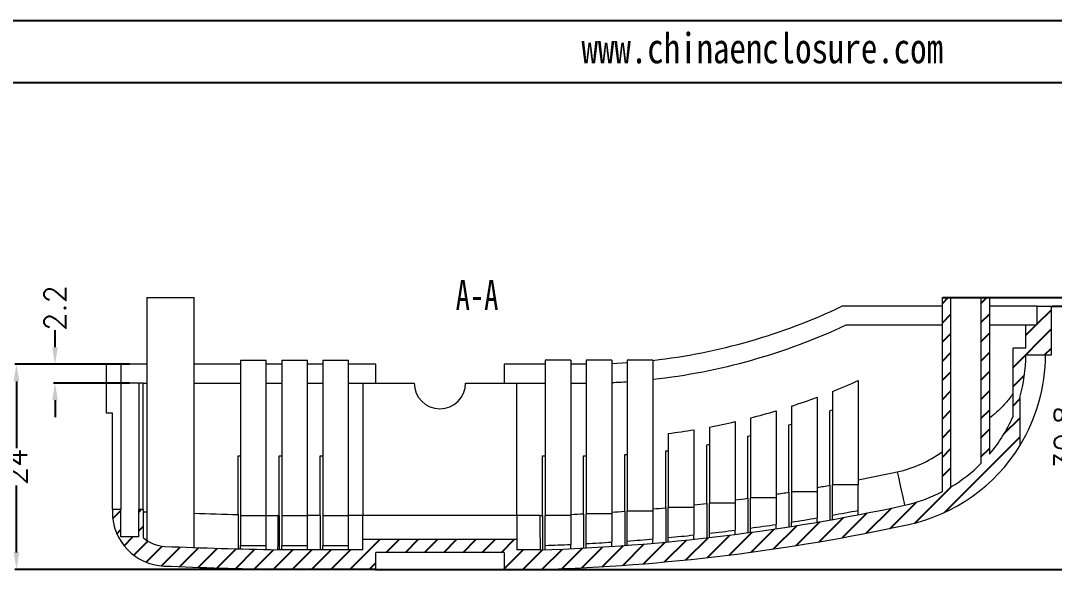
# Model space of a CAD drawing. Header units: inches. Extents: x 1958 to 3526, y 519 to 822.
# Drawn here: x 2048.8 to 2169.6, y 757.9 to 822.4 of the extents above; entities that cross this region are included whole.
import ezdxf

# ---------------------------------------------------------------- set-up
doc = ezdxf.new("R2010")
doc.units = ezdxf.units.IN
doc.layers.add('文字', color=81, linetype='Continuous')
doc.styles.add('SLDTEXTSTYLE3', font='TXT', dxfattribs={"width": 0.7})
doc.styles.get("Standard").update_dxf_attribs({"font": 'txt', "bigfont": 'gbcbig.shx'})
doc.styles.add('宋体', font='', dxfattribs={"width": 0.8, "height": 3.5})
doc.styles.get('宋体').set_extended_font_data('SimSun')
doc.dimstyles.new('2.5', dxfattribs={"dimtxt": 2.5, "dimasz": 2, "dimexe": 0.18, "dimexo": 0.0625, "dimgap": 0.09, "dimtad": 0, "dimzin": 12, "dimdsep": 46, "dimtxsty": 'Standard', "dimcen": 2, "dimclrd": 3, "dimclre": 3, "dimadec": 0, "dimazin": 0, "dimtfac": 1, "dimtofl": 0, "dimtmove": 0, "dimatfit": 3, "dimfxl": 1, "dimtolj": 1, "dimtzin": 0, "dimarcsym": 0})

# ---------------------------------------------------------------- blocks, each defined once
blk = doc.blocks.new('*D211')
at = {"color": 3, "lineweight": -2}
for p, q in [((2156.584262129938, 789.9665677756307), (2175.798438238038, 789.9665677756307)), ((2175.618438238038, 787.9665677756307), (2175.618438238038, 777.4899015761154)), ((2175.618438238038, 760.1665687099335), (2175.618438238038, 770.6432349094488)), ((2090.334261980926, 758.1665687099335), (2175.798438238038, 758.1665687099335))]:
    blk.add_line(p, q, dxfattribs=at)
at = {"color": 3}
for points in [[(2175.285104904704, 787.9665677756307), (2175.951771571371, 787.9665677756307), (2175.618438238038, 789.9665677756307)], [(2175.285104904704, 760.1665687099335), (2175.951771571371, 760.1665687099335), (2175.618438238038, 758.1665687099335)]]:
    blk.add_solid(points, dxfattribs=at)
at = {"layer": 'Defpoints', "color": 0}
for p in [(2156.521762129938, 789.9665677756307), (2090.271761980926, 758.1665687099335), (2175.618438238038, 758.1665687099335)]:
    blk.add_point(p, dxfattribs=at)
at = {"color": 0, "insert": (2175.618438238038, 774.0665682427824), "char_height": 2.5, "attachment_point": 5, "rotation": 90}
blk.add_mtext('\\A1;31.8', dxfattribs=at)
blk = doc.blocks.new('*D212')
at = {"color": 3, "lineweight": -2}
for p, q in [((2169.334261891519, 788.9665676117179), (2171.022979787887, 788.9665676117179)), ((2170.842979787887, 786.9665676117179), (2170.842979787887, 777.1982348274923)), ((2170.842979787887, 760.1665687099335), (2170.842979787887, 769.934901494159)), ((2090.200414958736, 758.1665687099335), (2171.022979787887, 758.1665687099335))]:
    blk.add_line(p, q, dxfattribs=at)
at = {"color": 3}
for points in [[(2170.509646454554, 786.9665676117179), (2171.176313121221, 786.9665676117179), (2170.842979787887, 788.9665676117179)], [(2170.509646454554, 760.1665687099335), (2171.176313121221, 760.1665687099335), (2170.842979787887, 758.1665687099335)]]:
    blk.add_solid(points, dxfattribs=at)
at = {"layer": 'Defpoints', "color": 0}
for p in [(2169.271761891519, 788.9665676117179), (2090.137914958736, 758.1665687099335), (2170.842979787887, 758.1665687099335)]:
    blk.add_point(p, dxfattribs=at)
at = {"color": 0, "insert": (2170.842979787887, 773.566568160826), "char_height": 2.5, "attachment_point": 5, "rotation": 90}
blk.add_mtext('\\A1;30.8', dxfattribs=at)
blk = doc.blocks.new('*D213')
at = {"color": 3, "lineweight": -2}
for p, q in [((2058.709261474287, 782.1665679872272), (2048.078047970127, 782.1665679872272)), ((2048.258047970126, 780.1665679872272), (2048.258047970126, 772.3399016819136)), ((2048.258047970126, 760.1665687099335), (2048.258047970126, 767.993235015247)), ((2090.271761980926, 758.1665687099335), (2048.078047970127, 758.1665687099335))]:
    blk.add_line(p, q, dxfattribs=at)
at = {"color": 3}
for points in [[(2047.924714636793, 780.1665679872272), (2048.59138130346, 780.1665679872272), (2048.258047970126, 782.1665679872272)], [(2047.924714636793, 760.1665687099335), (2048.59138130346, 760.1665687099335), (2048.258047970126, 758.1665687099335)]]:
    blk.add_solid(points, dxfattribs=at)
at = {"layer": 'Defpoints', "color": 0}
for p in [(2058.771761474287, 782.1665679872272), (2048.258047970126, 758.1665687099335), (2090.334261980926, 758.1665687099335)]:
    blk.add_point(p, dxfattribs=at)
at = {"color": 0, "insert": (2048.258047970126, 770.1665683485807), "char_height": 2.5, "attachment_point": 5, "rotation": 90}
blk.add_mtext('\\A1;24', dxfattribs=at)
blk = doc.blocks.new('*D214')
at = {"color": 3, "lineweight": -2}
for p, q in [((2052.768146899927, 784.1665679872272), (2052.768146899927, 786.1665679872272)), ((2061.459261459386, 782.1665679872272), (2052.588146899927, 782.1665679872272)), ((2061.459261459386, 779.9665670678255), (2052.588146899927, 779.9665670678255)), ((2052.768146899927, 777.9665670678255), (2052.768146899927, 775.9665670678255))]:
    blk.add_line(p, q, dxfattribs=at)
at = {"color": 3}
for points in [[(2052.434813566594, 784.1665679872272), (2053.101480233261, 784.1665679872272), (2052.768146899927, 782.1665679872272)], [(2052.434813566594, 777.9665670678255), (2053.101480233261, 777.9665670678255), (2052.768146899927, 779.9665670678255)]]:
    blk.add_solid(points, dxfattribs=at)
at = {"layer": 'Defpoints', "color": 0}
for p in [(2052.768146899927, 782.1665679872272), (2061.521761459386, 782.1665679872272), (2061.521761459386, 779.9665670678255)]:
    blk.add_point(p, dxfattribs=at)
at = {"color": 0, "insert": (2052.768146899927, 788.7565679872275), "char_height": 2.5, "attachment_point": 5, "rotation": 90}
blk.add_mtext('\\A1;2.2', dxfattribs=at)

msp = doc.modelspace()

# ---------------------------------------------------------------- hatches: boundary and pattern name
h = msp.add_hatch()
h.set_pattern_fill('ANSI31', color=4, scale=0.5, style=0)
h.set_pattern_definition([(45, (0, 0), (-1.122532015133644, 1.122532015133644), [])])
edge = h.paths.add_edge_path(flags=0)
edge.add_line((2062.571761682903, 761.9665678277845), (2060.471761682903, 761.9665678277845))
edge.add_line((2060.471761682903, 761.9665678277845), (2060.471761682903, 765.1665678277848))
edge.add_line((2060.471761682903, 765.1665678277848), (2059.471761682903, 765.1665678277848))
edge.add_line((2059.471761682903, 765.1665678277848), (2059.471761682903, 764.8640718170363))
edge.add_arc((2065.771761682903, 764.8640718170363), 6.3, 180, 267.7361921864262)
edge.add_arc((2094.149921385395, 1482.726510430196), 724.723134872293, 267.736192186426, 268.7840673813033)
edge.add_line((2078.770981398719, 758.1665678277845), (2090.271761682903, 758.1665678277845))
edge.add_line((2090.271761682903, 758.1665678277845), (2090.271761682903, 760.1665678277845))
edge.add_line((2090.271761682903, 760.1665678277845), (2105.271761682903, 760.1665678277845))
edge.add_line((2105.271761682903, 760.1665678277845), (2105.271761682903, 758.1665678277845))
edge.add_line((2105.271761682903, 758.1665678277845), (2109.525901513038, 758.1665678277845))
edge.add_arc((2102.51600499391, 994.1663932860065), 236.1039098903701, 271.701354778382, 282.2410305855056)
edge.add_arc((2148.271761682903, 783.26893418849), 20.3, 282.2410305855054, 328.447142720214)
edge.add_line((2165.570564599261, 772.6462500803652), (2165.571201242543, 778.2960687245577))
edge.add_arc((2148.271761682903, 783.26893418849), 18, 343.9622697327089, 359.9935436913575)
edge.add_line((2166.271761568624, 783.266905879314), (2169.271761682903, 783.2665678277697))
edge.add_line((2169.271761682903, 783.2665678277697), (2169.271761682903, 788.9665678277847))
edge.add_line((2169.271761682903, 788.9665678277847), (2167.571761682903, 788.9665678277847))
edge.add_line((2167.571761682903, 788.9665678277847), (2167.571761682903, 786.7665678277845))
edge.add_line((2167.571761682903, 786.7665678277845), (2166.271761682903, 786.7665678277845))
edge.add_line((2166.271761682903, 786.7665678277845), (2166.271761682903, 784.0665678277846))
edge.add_line((2166.271761682903, 784.0665678277846), (2164.771761682903, 784.0665678277846))
edge.add_line((2164.771761682903, 784.0665678277846), (2164.771761682903, 776.0751869035207))
edge.add_arc((2148.271761682903, 783.26893418849), 18, 319.8082436908588, 336.4435356908982, ccw=False)
edge.add_line((2162.021761682903, 771.6526740330012), (2162.021761682903, 789.9665678277845))
edge.add_line((2162.021761682903, 789.9665678277845), (2161.021761682903, 789.9665678277845))
edge.add_line((2161.021761682903, 789.9665678277845), (2161.021761682903, 770.5631284289168))
edge.add_arc((2148.271761682903, 783.26893418849), 18, 300.92321565535474, 315.0994720393106, ccw=False)
edge.add_line((2157.521761682903, 767.8275126218075), (2157.521761682903, 789.9665678277845))
edge.add_line((2157.521761682903, 789.9665678277845), (2156.521761682903, 789.9665678277845))
edge.add_line((2156.521761682903, 789.9665678277845), (2156.521761682903, 767.2708874327138))
edge.add_arc((2148.271761682903, 783.26893418849), 18, 282.24103058550446, 297.27961273597793, ccw=False)
edge.add_arc((2102.51600499391, 994.1663932860065), 233.8039098903701, 271.70970328799217, 282.2410305855048, ccw=False)
edge.add_line((2109.491667028512, 760.4665678277845), (2106.771761682903, 760.4665678277845))
edge.add_line((2106.771761682903, 760.4665678277845), (2106.771761682903, 761.6665678277845))
edge.add_line((2106.771761682903, 761.6665678277845), (2088.771761682903, 761.6665678277845))
edge.add_line((2088.771761682903, 761.6665678277845), (2088.771761682903, 760.4665678277845))
edge.add_line((2088.771761682903, 760.4665678277845), (2078.7954070436, 760.4665678277845))
edge.add_arc((2094.149921385395, 1482.726510430196), 722.4231348722931, 267.7361921864252, 268.78213324629405, ccw=False)
edge.add_arc((2065.771761682903, 764.8640718170363), 4, 227.5458497955967, 267.7361921864244, ccw=False)
edge.add_line((2063.071761682903, 761.9128009043618), (2063.071761682903, 765.1665678277848))
edge.add_line((2063.071761682903, 765.1665678277848), (2062.571761682903, 765.1665678277848))
edge.add_line((2062.571761682903, 765.1665678277848), (2062.571761682903, 761.9665678277845))

# ---------------------------------------------------------------- linework, layer by layer
for p, q in [((1957.650693432137, 822.3663658754186), (2386.639950399527, 822.3663658754186)), ((1968.751238490214, 815.1443245123312), (2379.41790903644, 815.1443245123312))]:
    msp.add_line(p, q)
at = {"color": 7, "linetype": 'Continuous', "lineweight": 15}
for p, q in [((2063.521759924566, 789.9665677756307), (2063.521759924566, 761.5568809047577)), ((2063.521759924566, 789.9665677756307), (2069.021759894764, 789.9665677756307)), ((2069.021759894764, 760.740524514043), (2069.021759894764, 789.9665677756307)), ((2156.521762129938, 767.2708876267311), (2156.521762129938, 789.9665677756307)), ((2156.521762129938, 789.9665677756307), (2157.521760431206, 789.9665677756307)), ((2157.521760431206, 767.8275130525467), (2157.521760431206, 789.9665677756307)), ((2161.021760073578, 789.9665677756307), (2157.521760431206, 789.9665677756307)), ((2161.021760073578, 789.9665677756307), (2161.021760073578, 770.563127829158)), ((2161.021760073578, 789.9665677756307), (2162.021762100136, 789.9665677756307)), ((2162.021762100136, 789.9665677756307), (2162.021762100136, 771.6526746586201)), ((2156.521762129938, 788.9665676117179), (2144.771762532269, 788.9665676117179)), ((2167.571762916719, 788.9665676117179), (2162.021762100136, 788.9665676117179)), ((2167.571762916719, 788.9665676117179), (2167.571762916719, 786.7665676236388)), ((2167.571762916719, 788.9665676117179), (2169.271761891519, 788.9665676117179)), ((2169.271761891519, 783.2665679812667), (2169.271761891519, 788.9665676117179)), ((2145.26480097798, 786.7665676236388), (2156.521762129938, 786.7665676236388)), ((2162.021762100136, 786.7665676236388), (2166.271763262426, 786.7665676236388)), ((2166.271763262426, 784.0665675536034), (2166.271763262426, 786.7665676236388)), ((2166.271763262426, 786.7665676236388), (2167.571762916719, 786.7665676236388)), ((2164.771760222589, 776.0751865640518), (2164.771760222589, 784.0665675536034)), ((2166.271763262426, 784.0665675536034), (2164.771760222589, 784.0665675536034)), ((2166.271763262426, 783.2669060513613), (2169.271761891519, 783.2665679812667)), ((2058.771761474287, 776.4665674254534), (2058.771761474287, 782.1665679872272)), ((2060.471760449087, 782.1665679872272), (2058.771761474287, 782.1665679872272)), ((2060.471760449087, 782.1665679872272), (2060.471760449087, 765.1665679946777)), ((2063.521759924566, 782.1665679872272), (2060.471760449087, 782.1665679872272)), ((2074.471762743866, 782.1665679872272), (2069.021759894764, 782.1665679872272)), ((2074.471762743866, 782.6665680691835), (2077.471761372959, 782.6665680691835)), ((2074.471762743866, 782.6665680691835), (2074.471762743866, 764.4665673211452)), ((2077.471761372959, 764.4665673211452), (2077.471761372959, 782.6665680691835)), ((2079.271762040531, 782.1665679872272), (2077.471761372959, 782.1665679872272)), ((2079.271762040531, 782.6665680691835), (2082.271760669624, 782.6665680691835)), ((2079.271762040531, 782.6665680691835), (2079.271762040531, 764.4665673211452)), ((2082.271760669624, 764.4665673211452), (2082.271760669624, 782.6665680691835)), ((2084.071761337196, 782.1665679872272), (2082.271760669624, 782.1665679872272)), ((2084.071761337196, 782.6665680691835), (2087.071761828935, 782.6665680691835)), ((2084.071761337196, 782.6665680691835), (2084.071761337196, 764.4665673211452)), ((2087.071761828935, 764.4665673211452), (2087.071761828935, 782.6665680691835)), ((2090.271761980926, 782.1665679872272), (2087.071761828935, 782.1665679872272)), ((2090.271761980926, 779.9665670678255), (2090.271761980926, 782.1665679872272)), ((2110.071761873638, 782.1665679872272), (2105.27176164565, 782.1665679872272)), ((2105.27176164565, 782.1665679872272), (2105.27176164565, 779.9665670678255)), ((2113.071761666884, 782.6665680691835), (2110.071761873638, 782.6665680691835)), ((2110.071761873638, 782.6665680691835), (2110.071761873638, 764.4867285922405)), ((2113.071761666884, 782.6665680691835), (2113.071761666884, 764.4867285922405)), ((2114.675914801279, 782.1665679872272), (2113.071761666884, 782.1665679872272)), ((2114.871761694172, 782.1668417960641), (2114.675914801279, 782.1665679872272)), ((2117.871761662042, 782.6665680691835), (2114.871761694172, 782.6665680691835)), ((2114.871761694172, 782.6665680691835), (2114.871761694172, 764.6948866382477)), ((2117.871761662042, 782.6665680691835), (2117.871761662042, 764.6948866382477)), ((2119.671761863952, 782.3450699284908), (2117.871761662042, 782.2395594626901)), ((2122.671761890029, 782.6665680691835), (2119.671761863952, 782.6665680691835)), ((2119.671761863952, 782.6665680691835), (2119.671761863952, 765.0037504568932)), ((2122.671761890029, 782.6665680691835), (2122.671761890029, 765.0037504568932)), ((2062.571762469684, 779.9665670678255), (2060.471760449087, 779.9665670678255)), ((2063.071763482963, 779.9665670678255), (2062.571762469684, 779.9665670678255)), ((2062.571762469684, 779.9665670678255), (2062.571762469684, 765.1665679946777)), ((2063.071763482963, 765.1665679946777), (2063.071763482963, 779.9665670678255)), ((2063.071763482963, 779.9665670678255), (2063.521759924566, 779.9665670678255)), ((2069.021759894764, 779.9665670678255), (2074.471762743866, 779.9665670678255)), ((2077.471761372959, 779.9665670678255), (2079.271762040531, 779.9665670678255)), ((2082.271760669624, 779.9665670678255), (2084.071761337196, 779.9665670678255)), ((2087.071761828935, 779.9665670678255), (2088.771760803735, 779.9665670678255)), ((2088.771760803735, 779.9665670678255), (2094.771761787211, 779.9665670678255)), ((2088.771760803735, 779.9665670678255), (2088.771760803735, 764.4665673211452)), ((2100.771761839365, 779.9665670678255), (2106.771761891519, 779.9665670678255)), ((2106.771761891519, 764.4665673211452), (2106.771761891519, 779.9665670678255)), ((2106.771761891519, 779.9665670678255), (2110.071761873638, 779.9665670678255)), ((2113.071761666884, 779.9665670678255), (2114.675914801279, 779.9665670678255)), ((2146.671763029968, 780.2641637459633), (2146.671763029968, 768.0778246209261)), ((2141.871761870658, 778.3148515805838), (2141.871761870658, 767.256508006179)), ((2143.67176253823, 779.002841918194), (2143.67176253823, 768.0778246209261)), ((2165.571200070059, 778.2960686668989), (2165.570563045418, 772.6462505594131)), ((2138.871761378919, 777.2783119067785), (2138.871761378919, 767.256508006179)), ((2059.471762147819, 776.4665674254534), (2058.771761474287, 776.4665674254534)), ((2059.471762147819, 765.1665679946777), (2059.471762147819, 776.4665674254534)), ((2134.071762082254, 775.8940890267727), (2134.071762082254, 766.5393486455318)), ((2137.071762573993, 776.7204534098742), (2137.071762573993, 766.5393486455318)), ((2143.371761185204, 768.0234204814074), (2143.371761185204, 776.7408530995485)), ((2129.271761854267, 774.8318970039722), (2129.271761854267, 765.925366787636)), ((2132.271761414682, 775.4588354215261), (2132.271761414682, 765.925366787636)), ((2138.571761888539, 767.2086454764244), (2138.571761888539, 775.0855818227169)), ((2124.471761626279, 774.0785948768494), (2124.471761626279, 765.4137279674646)), ((2127.471762118017, 774.5137739762899), (2127.471762118017, 765.4137279674646)), ((2133.771762591874, 766.4979625329611), (2133.771762591874, 773.7584136262772)), ((2128.971761432564, 765.8903974876043), (2128.971761432564, 772.7429013535616)), ((2074.17176139084, 771.4665684685347), (2074.471762743866, 771.4665684685347)), ((2074.17176139084, 764.5812094047901), (2074.17176139084, 771.4665684685347)), ((2078.971760687506, 771.4665684685347), (2079.271762040531, 771.4665684685347)), ((2078.971760687506, 764.4665673211452), (2078.971760687506, 771.4665684685347)), ((2083.771761846816, 771.4665684685347), (2084.071761337196, 771.4665684685347)), ((2083.771761846816, 764.4665673211452), (2083.771761846816, 771.4665684685347)), ((2109.771761451935, 771.4665684685347), (2110.071761873638, 771.4665684685347)), ((2109.771761451935, 764.4770577386257), (2109.771761451935, 771.4665684685347)), ((2114.571761679923, 771.4665684685347), (2114.675914801279, 771.4665684685347)), ((2114.571761679923, 764.6789312198994), (2114.571761679923, 771.4665684685347)), ((2119.371761907911, 764.9814881220695), (2119.371761907911, 771.6033071115849)), ((2124.171762135898, 765.3851326391336), (2124.171762135898, 772.0271967187759)), ((2146.671763029968, 768.0778246209261), (2143.67176253823, 768.0778246209261)), ((2137.071762573993, 766.5393486455318), (2134.071762082254, 766.5393486455318)), ((2141.871761870658, 767.256508006179), (2138.871761378919, 767.256508006179)), ((2059.471762147819, 765.1665679946777), (2059.471762147819, 764.8640725597975)), ((2060.471760449087, 765.1665679946777), (2059.471762147819, 765.1665679946777)), ((2060.471760449087, 761.9665659800407), (2060.471760449087, 765.1665679946777)), ((2062.571762469684, 761.9665659800407), (2062.571762469684, 765.1665679946777)), ((2063.071763482963, 765.1665679946777), (2062.571762469684, 765.1665679946777)), ((2063.071763482963, 765.1665679946777), (2063.071763482963, 761.9128025904533)), ((2122.671761890029, 765.0037504568932), (2119.671761863952, 765.0037504568932)), ((2127.471762118017, 765.4137279674646), (2124.471761626279, 765.4137279674646)), ((2132.271761414682, 765.925366787636), (2129.271761854267, 765.925366787636)), ((2146.671763029968, 764.5699255004761), (2146.671763029968, 765.0791093543407)), ((2074.471762743866, 764.4665673211452), (2077.471761372959, 764.4665673211452)), ((2074.471762743866, 764.4665673211452), (2074.471762743866, 760.9665676787731)), ((2077.471761372959, 760.9665676787731), (2077.471761372959, 764.4665673211452)), ((2078.971760687506, 764.4665673211452), (2078.837978062307, 764.4665673211452)), ((2078.971760687506, 764.4665673211452), (2078.971760687506, 760.4665666654942)), ((2079.271762040531, 764.4665673211452), (2082.271760669624, 764.4665673211452)), ((2079.271762040531, 764.4665673211452), (2079.271762040531, 760.9665676787731)), ((2082.271760669624, 760.9665676787731), (2082.271760669624, 764.4665673211452)), ((2083.771761846816, 764.4665673211452), (2082.271760669624, 764.4665673211452)), ((2083.771761846816, 764.4665673211452), (2083.771761846816, 760.4665666654942)), ((2084.071761337196, 764.4665673211452), (2087.071761828935, 764.4665673211452)), ((2084.071761337196, 764.4665673211452), (2084.071761337196, 760.9665676787731)), ((2087.071761828935, 760.9665676787731), (2087.071761828935, 764.4665673211452)), ((2088.771760803735, 764.4665673211452), (2087.071761828935, 764.4665673211452)), ((2106.771761891519, 764.4665673211452), (2088.771760803735, 764.4665673211452)), ((2088.771760803735, 761.6665683523056), (2088.771760803735, 764.4665673211452)), ((2109.431725335395, 764.4665673211452), (2106.771761891519, 764.4665673211452)), ((2106.771761891519, 764.4665673211452), (2106.771761891519, 761.6665683523056)), ((2113.071761666884, 764.4867285922405), (2110.071761873638, 764.4867285922405)), ((2117.871761662042, 764.6948866382477), (2114.871761694172, 764.6948866382477)), ((2141.871761870658, 763.6986248031494), (2141.871761870658, 764.2058789566395)), ((2143.67176253823, 764.013244195306), (2143.67176253823, 764.5211912527916)), ((2132.271761414682, 762.2636914089558), (2132.271761414682, 762.7677976921436)), ((2134.071762082254, 762.5017598107693), (2134.071762082254, 763.0063876345989)), ((2137.071762573993, 762.9302203491566), (2137.071762573993, 763.4357832208511)), ((2138.871761378919, 763.2063798442719), (2138.871761378919, 763.7125499382851)), ((2062.571762469684, 761.9665659800407), (2060.471760449087, 761.9665659800407)), ((2088.771760803735, 760.4665666654942), (2088.771760803735, 761.6665683523056)), ((2106.771761891519, 761.6665683523056), (2088.771760803735, 761.6665683523056)), ((2106.771761891519, 761.6665683523056), (2106.771761891519, 760.4665666654942)), ((2117.871761662042, 760.8672961428997), (2117.871761662042, 761.3683812156555)), ((2119.671761863952, 760.9927490189907), (2119.671761863952, 761.494102312648)), ((2122.671761890029, 761.2328961327908), (2122.671761890029, 761.7347709670898)), ((2124.471761626279, 761.3956615165112), (2124.471761626279, 761.8978865280983)), ((2127.471762118017, 761.6981625393269), (2127.471762118017, 762.2010394767162)), ((2129.271761854267, 761.8984490469334), (2129.271761854267, 762.4017618432877)), ((2074.471762743866, 760.5714335873959), (2074.471762743866, 760.9665676787731)), ((2074.471762743866, 760.9665676787731), (2077.471761372959, 760.9665676787731)), ((2077.471761372959, 760.495921953046), (2077.471761372959, 760.9665676787731)), ((2088.771760803735, 760.4665666654942), (2078.795405444776, 760.4665666654942)), ((2079.271762040531, 760.9665676787731), (2082.271760669624, 760.9665676787731)), ((2079.271762040531, 760.4665666654942), (2079.271762040531, 760.9665676787731)), ((2082.271760669624, 760.4665666654942), (2082.271760669624, 760.9665676787731)), ((2084.071761337196, 760.9665676787731), (2087.071761828935, 760.9665676787731)), ((2084.071761337196, 760.4665666654942), (2084.071761337196, 760.9665676787731)), ((2087.071761828935, 760.4665666654942), (2087.071761828935, 760.9665676787731)), ((2105.27176164565, 760.166569037759), (2090.271761980926, 760.166569037759)), ((2090.271761980926, 758.1665687099335), (2090.271761980926, 760.166569037759)), ((2105.27176164565, 760.166569037759), (2105.27176164565, 758.1665687099335)), ((2109.491667118942, 760.4665666654942), (2106.771761891519, 760.4665666654942)), ((2110.071761873638, 760.4846045211193), (2110.071761873638, 760.9848663047192)), ((2113.071761666884, 760.6008894577858), (2113.071761666884, 761.1014008358356)), ((2114.871761694172, 760.6891937390205), (2114.871761694172, 761.1898913815853)), ((2090.271761980926, 758.1665687099335), (2078.77098244158, 758.1665687099335)), ((2109.525901605462, 758.1665687099335), (2105.27176164565, 758.1665687099335))]:
    msp.add_line(p, q, dxfattribs=at)
at = {"color": 8, "linetype": 'Continuous', "lineweight": 15}
msp.add_line((2063.521759924566, 764.8640725597975), (2063.071763482963, 764.8640725597975), dxfattribs=at)
at = {"color": 7, "linetype": 'Continuous', "lineweight": 15, "flags": 128}
msp.add_lwpolyline([(2151.240108874714, 769.5872340187666), (2151.372777638113, 768.9757220283386), (2151.502183047211, 768.3792695239422), (2151.625136253511, 767.8125597372887), (2151.738608596002, 767.2895476058361), (2151.83980238167, 766.8231133207914), (2151.926232841884, 766.4247400894997), (2151.995769110596, 766.1042384639618), (2152.046697554266, 765.86949860903), (2152.077762750065, 765.7263040378925), (2152.088204738771, 765.6781770125267)], dxfattribs=at)
at = {"color": 7, "linetype": 'Continuous', "lineweight": 15}
for centre, radius, start, end in [((2114.675914793341, 852.1665678277845), 69.99999999999983, 276.5590060934321, 295.4637949617305), ((2114.675914793341, 852.1665678277845), 72.19999999999997, 276.3583095481774, 295.0664314160103), ((2148.271761682903, 783.26893418849), 20.29999999999999, 328.4471427202162, 359.9935436913574), ((2148.271761682903, 783.26893418849), 18.00000000000003, 343.9622697327031, 359.9935436913574), ((2097.771761682903, 779.9665678277845), 3, 180, 0), ((2114.675914793341, 852.1665678277845), 72.20000000000005, 270, 270.1554184759435), ((2114.675914793341, 852.1665678277845), 72.19999999999987, 272.5369582430253, 273.9677264578881), ((2114.675914793341, 852.1665678277845), 78.69999999999989, 291.6191417169201, 293.9885830177178), ((2114.675914793341, 852.1665678277845), 78.69999999999992, 287.9052645149211, 290.2161972545755), ((2114.675914793341, 852.1665678277845), 78.70000000000006, 284.2677146161961, 286.5332898288422), ((2114.675914793341, 852.1665678277845), 80.69999999999997, 290.8294062974327, 291.0574691585438), ((2148.271761682903, 783.26893418849), 18.00000000000008, 319.8082436908646, 336.443535690898), ((2114.675914793341, 852.1665678277845), 78.70000000000002, 280.6880599203379, 282.9194664595229), ((2114.675914793341, 852.1665678277845), 80.70000000000005, 287.2239387193442, 287.4470697438862), ((2114.675914793341, 852.1665678277845), 78.6999999999998, 277.1501924650651, 279.3572714275736), ((2114.675914793341, 852.1665678277845), 80.69999999999992, 283.6875833472898, 283.9069073711173), ((2114.675914793341, 852.1665678277845), 80.69999999999999, 280.2036851101547, 280.4201775323763), ((2148.271761682903, 783.26893418849), 20.29999999999999, 282.2410305855043, 328.4471427202162), ((2114.675914793341, 852.1665678277845), 80.6999999999999, 270, 270.1390484661526), ((2114.675914793341, 852.1665678277845), 80.70000000000006, 273.3358645947471, 273.5492452251405), ((2114.675914793341, 852.1665678277845), 80.70000000000005, 276.7575633538728, 276.9720969543274), ((2148.271761682903, 783.26893418849), 17.99999999999998, 300.9232156553502, 315.0994720393192), ((2102.51600499391, 994.1663932860065), 229.8039098903702, 281.0780119313734, 282.2410305855043), ((2102.51600499391, 994.1663932860065), 229.8039098903703, 279.8609695524705, 280.2407861953533), ((2102.51600499391, 994.1663932860065), 229.8039098903702, 277.4397322333901, 277.8170592774527), ((2102.51600499391, 994.1663932860065), 229.8039098903702, 278.6484052042411, 279.0268863202292), ((2148.271761682903, 783.26893418849), 18.00000000000004, 282.2410305855043, 297.2796127359846), ((2102.51600499391, 994.1663932860065), 233.8039098903702, 271.7097032879985, 282.2410305855043), ((2102.51600499391, 994.1663932860065), 229.8039098903702, 275.031792522479, 275.4073374050852), ((2102.51600499391, 994.1663932860065), 229.8039098903704, 276.2343802493004, 276.6107298822474), ((2102.51600499391, 994.1663932860065), 233.3039098903703, 280.1603760244614, 280.9097665478706), ((2065.771761682903, 764.8640718170363), 6.300000000000011, 180, 267.7361921864348), ((2094.149921385395, 1482.726510430196), 718.4231348722932, 268.6697616368486, 268.7787474359313), ((2102.51600499391, 994.1663932860065), 229.8039098903704, 271.7245198808009, 271.8093397065225), ((2102.51600499391, 994.1663932860065), 229.8039098903703, 272.6327367073505, 273.0071777737349), ((2102.51600499391, 994.1663932860065), 229.8039098903704, 273.8314235429024, 274.20633308383), ((2102.51600499391, 994.1663932860065), 233.3039098903701, 278.9649387841365, 279.7115918939547), ((2102.51600499391, 994.1663932860065), 236.1039098903703, 271.7013547783815, 282.2410305855043), ((2102.51600499391, 994.1663932860065), 233.3039098903702, 276.5852830720888, 277.327504931601), ((2102.51600499391, 994.1663932860065), 233.3039098903702, 277.773424140306, 278.5176909242256), ((2065.771761682903, 764.8640718170363), 4.000000000000069, 227.5458497955921, 267.7361921864348), ((2102.51600499391, 994.1663932860065), 233.3039098903703, 273.0358002105829, 273.7738610387929), ((2102.51600499391, 994.1663932860065), 233.3039098903702, 274.2169908725498, 274.9561158283572), ((2102.51600499391, 994.1663932860065), 233.3039098903701, 275.399980077862, 276.1404902439547), ((2094.149921385395, 1482.726510430196), 722.423134872293, 267.7361921864348, 268.7821332462834), ((2102.51600499391, 994.1663932860065), 233.3039098903704, 271.8558998080454, 272.5932134792095), ((2094.149921385395, 1482.726510430196), 724.723134872293, 267.7361921864348, 268.7840673812969)]:
    msp.add_arc(centre, radius, start, end, dxfattribs=at)
at = {"color": 8, "linetype": 'Continuous', "lineweight": 15}
for centre, radius, start, end in [((2148.271761682903, 783.26893418849), 14.00000000000012, 282.2410305855043, 306.1063366901813), ((2094.149921385395, 1482.726510430196), 718.4231348722931, 267.9955667531366, 268.4064936691024)]:
    msp.add_arc(centre, radius, start, end, dxfattribs=at)
msp.add_open_spline([(2164.771760222589, 778.7653472110865), (2164.687989398156, 778.6389814106601), (2164.385470099162, 778.1826400338105), (2163.728850894538, 777.4194146512868), (2162.897187064633, 776.5750144671761), (2162.276854776152, 776.0749448603885), (2162.021762100136, 775.8693065330622)], degree=3, knots=[0, 0, 0, 0, 0.1240505674871436, 0.4479804391302502, 0.7729988433450196, 1, 1, 1, 1], dxfattribs=at)
at = {"color": 7, "linetype": 'Continuous', "lineweight": 15}
for points, knots in [([(2143.371761682904, 768.0234204872236), (2143.371761682904, 767.7600650325764), (2143.371761682904, 767.4928852769301), (2143.371761682904, 766.976345139816), (2143.371761682904, 766.7244862761795), (2143.371761682904, 766.2338768009683), (2143.371761682904, 765.9973076549229), (2143.371761682904, 765.5575988262763), (2143.371761682904, 765.3517252000956), (2143.371761682904, 764.9707861025247), (2143.371761682904, 764.8017239840779), (2143.371761682904, 764.5050600580093), (2143.371761682904, 764.3763872699903), (2143.371761682904, 764.1701029937014), (2143.371761682904, 764.092214430289), (2143.371761682904, 763.9867732735613), (2143.371761682904, 763.9598003626193), (2143.371761682904, 763.9598003626193)], [0, 0, 0, 0, 0.1250000000000009, 0.1250000000000009, 0.2500000000000019, 0.2500000000000019, 0.3750000000000028, 0.3750000000000028, 0.5000000000000038, 0.5000000000000038, 0.6250000000000036, 0.6250000000000036, 0.7500000000000024, 0.7500000000000024, 0.8750000000000012, 0.8750000000000012, 1, 1, 1, 1]), ([(2143.671761682903, 764.5132443364848), (2143.671761682903, 764.5132443364846), (2143.671761682903, 764.6097067533801), (2143.671761682903, 764.8805221935147), (2143.671761682903, 764.9934173052334), (2143.671761682903, 765.2559481062265), (2143.671761682903, 765.4044127673578), (2143.671761682903, 765.7349847220573), (2143.671761682903, 765.9188908214933), (2143.671761682903, 766.3054351603575), (2143.671761682903, 766.5094508108673), (2143.671761682903, 766.9391183442185), (2143.671761682903, 767.1635117484241), (2143.671761682903, 767.6151521827951), (2143.671761682903, 767.8446015180332), (2143.671761682903, 768.0778250383887)], [0, 0, 0, 0, 0.2499999999999987, 0.2499999999999987, 0.3749999999999989, 0.3749999999999989, 0.4999999999999991, 0.4999999999999991, 0.6249999999999993, 0.6249999999999993, 0.7499999999999996, 0.7499999999999996, 0.8749999999999998, 0.8749999999999998, 1, 1, 1, 1]), ([(2146.671761682903, 764.9239881421595), (2146.671761682903, 764.9552562831375), (2146.671761682903, 765.017664559377), (2146.671761682903, 765.1226818315733), (2146.671761682903, 765.2356849188832), (2146.671761682903, 765.3575157734426), (2146.671761682903, 765.5521716880921), (2146.671761682903, 765.8386004525153), (2146.671761682903, 766.2367678577009), (2146.671761682903, 766.6679201397208), (2146.671761682903, 767.0734668972138), (2146.671761682903, 767.4388251254777), (2146.671761682903, 767.7569845935559), (2146.671761682903, 767.9707037484136), (2146.671761682903, 768.0778250383887)], [0, 0, 0, 0, 0.05010132339028313, 0.09999754166104233, 0.1498403688551682, 0.1997820055964518, 0.2499737536314408, 0.3748525847182403, 0.500164450458153, 0.6248253695107129, 0.7500888648919866, 0.8334227463460504, 0.9165073888497951, 1, 1, 1, 1]), ([(2133.771761682903, 766.4979618452383), (2133.771761682903, 766.234662099836), (2133.771761682903, 765.9691681422319), (2133.771761682903, 765.4553298747182), (2133.771761682903, 765.2040538405784), (2133.771761682903, 764.7132519092859), (2133.771761682903, 764.4805663533814), (2133.771761682903, 764.0435472966981), (2133.771761682903, 763.8367100100204), (2133.771761682903, 763.4612104693576), (2133.771761682903, 763.2938781818314), (2133.771761682903, 762.9995608087795), (2133.771761682903, 762.8719856135817), (2133.771761682903, 762.6689327067093), (2133.771761682903, 762.5918311946048), (2133.771761682903, 762.4873870026554), (2133.771761682903, 762.461093489427), (2133.771761682903, 762.461093489427)], [0, 0, 0, 0, 0.125, 0.125, 0.25, 0.25, 0.375, 0.375, 0.5, 0.5, 0.625, 0.625, 0.75, 0.75, 0.875, 0.875, 1, 1, 1, 1]), ([(2134.071761682903, 763.0017596022926), (2134.071761682903, 763.0017596022926), (2134.071761682903, 763.0967206443725), (2134.071761682903, 763.3638760687725), (2134.071761682903, 763.4750774023187), (2134.071761682903, 763.7348443550625), (2134.071761682903, 763.8818110904681), (2134.071761682903, 764.2091419131425), (2134.071761682903, 764.3914875299997), (2134.071761682903, 764.775417050432), (2134.071761682903, 764.9781424229375), (2134.071761682903, 765.4052842115796), (2134.071761682903, 765.6287562934372), (2134.071761682903, 766.0784887346431), (2134.071761682903, 766.3070141795465), (2134.071761682903, 766.5393491530951)], [0, 0, 0, 0, 0.2500000000000011, 0.2500000000000011, 0.3750000000000016, 0.3750000000000016, 0.5000000000000019, 0.5000000000000019, 0.6250000000000022, 0.6250000000000022, 0.750000000000001, 0.750000000000001, 0.8750000000000004, 0.8750000000000004, 1, 1, 1, 1]), ([(2137.071762573993, 766.5393486455318), (2137.071762573993, 766.3087923055875), (2137.071762573993, 765.8479605242967), (2137.071762573993, 765.183634158441), (2137.071762573993, 764.5671439239479), (2137.071762573993, 764.0344483017248), (2137.071762573993, 763.6622391030355), (2137.071762573993, 763.5171027300084), (2137.071762573993, 763.4768917992947)], [0, 0, 0, 0, 0.1859445811746214, 0.3716626165420543, 0.5575610232205999, 0.7429716796865428, 0.928788712546306, 1, 1, 1, 1]), ([(2138.571761682903, 767.2086452127462), (2138.571761682903, 766.9461154505354), (2138.571761682903, 766.6847895136182), (2138.571761682903, 766.1646173231497), (2138.571761682903, 765.9105409403971), (2138.571761682903, 765.4247640216452), (2138.571761682903, 765.1897793719143), (2138.571761682903, 764.7466869766279), (2138.571761682903, 764.5424117492028), (2138.571761682903, 764.1676785823784), (2138.571761682903, 763.995720633674), (2138.571761682903, 763.6994914391653), (2138.571761682903, 763.5740610384742), (2138.571761682903, 763.3689658256994), (2138.571761682903, 763.290006885325), (2138.571761682903, 763.1858931525558), (2138.571761682903, 763.1593572684676), (2138.571761682903, 763.1593572684676)], [0, 0, 0, 0, 0.125, 0.125, 0.25, 0.25, 0.375, 0.375, 0.5, 0.5, 0.625, 0.625, 0.75, 0.75, 0.875, 0.875, 1, 1, 1, 1]), ([(2138.871761378919, 767.256508006179), (2138.871761378919, 767.0256363058252), (2138.871761378919, 766.5640543102104), (2138.871761378919, 765.8979284042632), (2138.871761378919, 765.2811617195805), (2138.871761378919, 764.740535186781), (2138.871761378919, 764.2919238040981), (2138.871761378919, 763.9622515322928), (2138.871761378919, 763.7522542355375), (2138.871761378919, 763.7254050172342), (2138.871761378919, 763.7125499382851)], [0, 0, 0, 0, 0.1264473967165882, 0.2528063925863272, 0.3791950212593032, 0.5053760790704083, 0.6317082779032166, 0.7578341464975399, 0.8840539366802476, 1, 1, 1, 1]), ([(2141.871761870658, 767.256508006179), (2141.871761870658, 767.0255007363005), (2141.871761870658, 766.5638299559998), (2141.871761870658, 765.898138819643), (2141.871761870658, 765.2792790747048), (2141.871761870658, 764.746690934611), (2141.871761870658, 764.3962053543619), (2141.871761870658, 764.2678426668895), (2141.871761870658, 764.2469763592121)], [0, 0, 0, 0, 0.1927291089894866, 0.3851714198459249, 0.5778860476192157, 0.7699792786633397, 0.9626084243163217, 1, 1, 1, 1]), ([(2119.671761682903, 761.4927492083525), (2119.671761682903, 761.4927492083525), (2119.671761682903, 761.5155605861239), (2119.671761682903, 761.6064985548176), (2119.671761682903, 761.6740984643047), (2119.671761682903, 761.8498200694473), (2119.671761682903, 761.959328121008), (2119.671761682903, 762.2163822904865), (2119.671761682903, 762.3618792281361), (2119.671761682903, 762.6860298900508), (2119.671761682903, 762.8668006849712), (2119.671761682903, 763.2481530161651), (2119.671761682903, 763.4496064257005), (2119.671761682903, 763.8742569080366), (2119.671761682903, 764.0968117413083), (2119.671761682903, 764.5446692230225), (2119.671761682903, 764.7722872344611), (2119.671761682903, 765.0037501407298)], [0, 0, 0, 0, 0.125, 0.125, 0.25, 0.25, 0.375, 0.375, 0.5, 0.5, 0.625, 0.625, 0.75, 0.75, 0.875, 0.875, 1, 1, 1, 1]), ([(2122.671761890029, 765.0037504568932), (2122.671761890029, 764.7741450853609), (2122.671761890029, 764.3150826492822), (2122.671761890029, 763.6537100791277), (2122.671761890029, 763.0420425624629), (2122.671761890029, 762.5099685609523), (2122.671761890029, 762.0675964917273), (2122.671761890029, 761.8716406053895), (2122.671761890029, 761.7758758202431)], [0, 0, 0, 0, 0.1680504778449901, 0.3359924083176281, 0.5039380649233705, 0.6716598862694755, 0.8395382704035079, 1, 1, 1, 1]), ([(2124.171761682903, 765.3851326829395), (2124.171761682903, 765.1218224840691), (2124.171761682903, 764.8580158023278), (2124.171761682903, 764.3457209555033), (2124.171761682903, 764.0937012258132), (2124.171761682903, 763.6050230014087), (2124.171761682903, 763.3742128668039), (2124.171761682903, 762.9388093925813), (2124.171761682903, 762.7322079340586), (2124.171761682903, 762.3600086323479), (2124.171761682903, 762.1937558601912), (2124.171761682903, 761.9009539980925), (2124.171761682903, 761.7746403017791), (2124.171761682903, 761.5736056206035), (2124.171761682903, 761.497025750037), (2124.171761682903, 761.3932951128411), (2124.171761682903, 761.3675606380496), (2124.171761682903, 761.3675606380496)], [0, 0, 0, 0, 0.1250000000000014, 0.1250000000000014, 0.2500000000000013, 0.2500000000000013, 0.3750000000000011, 0.3750000000000011, 0.5000000000000009, 0.5000000000000009, 0.6250000000000008, 0.6250000000000008, 0.7500000000000006, 0.7500000000000006, 0.8750000000000003, 0.8750000000000003, 1, 1, 1, 1]), ([(2124.471761682903, 761.8956626770271), (2124.471761682903, 761.8956626770271), (2124.471761682903, 761.9185674106811), (2124.471761682903, 762.0098951146833), (2124.471761682903, 762.0777185635498), (2124.471761682903, 762.2540702848496), (2124.471761682903, 762.3640298945118), (2124.471761682903, 762.6218043630538), (2124.471761682903, 762.7676913766404), (2124.471761682903, 763.0926854195627), (2124.471761682903, 763.2738781120622), (2124.471761682903, 763.6559158629898), (2124.471761682903, 763.8577074031418), (2124.471761682903, 764.2830197791423), (2124.471761682903, 764.5058195618501), (2124.471761682903, 764.9541750708895), (2124.471761682903, 765.1820339965159), (2124.471761682903, 765.4137282761426)], [0, 0, 0, 0, 0.1250000000000001, 0.1250000000000001, 0.2500000000000004, 0.2500000000000004, 0.3750000000000007, 0.3750000000000007, 0.5000000000000009, 0.5000000000000009, 0.6250000000000011, 0.6250000000000011, 0.7500000000000013, 0.7500000000000013, 0.8750000000000017, 0.8750000000000017, 1, 1, 1, 1]), ([(2127.471762118017, 765.4137279674646), (2127.471762118017, 765.1838703977592), (2127.471762118017, 764.7243394184568), (2127.471762118017, 764.0621785900569), (2127.471762118017, 763.4492391248418), (2127.471762118017, 762.9169544825425), (2127.471762118017, 762.4985872997561), (2127.471762118017, 762.3196581659329), (2127.471762118017, 762.2421406045792)], [0, 0, 0, 0, 0.1736350958908344, 0.347131076684683, 0.5206748974324016, 0.6939286218220158, 0.8674005382489135, 1, 1, 1, 1]), ([(2128.971761682903, 765.8903981859646), (2128.971761682903, 765.6280582016577), (2128.971761682903, 765.3622383086679), (2128.971761682903, 764.8486795093309), (2128.971761682903, 764.5981399846555), (2128.971761682903, 764.1098757991183), (2128.971761682903, 763.875996925434), (2128.971761682903, 763.4401642098037), (2128.971761682903, 763.2350577199536), (2128.971761682903, 762.8596861894005), (2128.971761682903, 762.6929128153015), (2128.971761682903, 762.4001370335902), (2128.971761682903, 762.273205157054), (2128.971761682903, 762.070753363558), (2128.971761682903, 761.9941427604251), (2128.971761682903, 761.8904237250688), (2128.971761682903, 761.8640876193665), (2128.971761682903, 761.8640876193665)], [0, 0, 0, 0, 0.125, 0.125, 0.25, 0.25, 0.375, 0.375, 0.5, 0.5, 0.625, 0.625, 0.75, 0.75, 0.875, 0.875, 1, 1, 1, 1]), ([(2129.271761682903, 762.3984493849512), (2129.271761682903, 762.3984493849512), (2129.271761682903, 762.4214715276196), (2129.271761682903, 762.5132896232235), (2129.271761682903, 762.5813917374642), (2129.271761682903, 762.7585357681162), (2129.271761682903, 762.8690594950065), (2129.271761682903, 763.127736898932), (2129.271761682903, 763.2741130798497), (2129.271761682903, 763.6001653801152), (2129.271761682903, 763.781883147572), (2129.271761682903, 764.1647789573719), (2129.271761682903, 764.3669939534132), (2129.271761682903, 764.7931356367769), (2129.271761682903, 765.0162410467397), (2129.271761682903, 765.4652206628257), (2129.271761682903, 765.6933816136993), (2129.271761682903, 765.9253661131934)], [0, 0, 0, 0, 0.1249999999999996, 0.1249999999999996, 0.2499999999999991, 0.2499999999999991, 0.3749999999999986, 0.3749999999999986, 0.4999999999999982, 0.4999999999999982, 0.6249999999999978, 0.6249999999999978, 0.7499999999999973, 0.7499999999999973, 0.8749999999999987, 0.8749999999999987, 1, 1, 1, 1]), ([(2132.271761414682, 765.925366787636), (2132.271761414682, 765.6951922712658), (2132.271761414682, 765.23507252027), (2132.271761414682, 764.571923168779), (2132.271761414682, 763.9573914746666), (2132.271761414682, 763.4248592435476), (2132.271761414682, 763.0299317576766), (2132.271761414682, 762.8679347250998), (2132.271761414682, 762.8088950947163)], [0, 0, 0, 0, 0.1795901999599096, 0.3590015062918568, 0.5385201064151257, 0.717659350280194, 0.8971012781125266, 1, 1, 1, 1]), ([(2074.171761682903, 764.5812090777229), (2074.171761682903, 764.318380337229), (2074.171761682903, 764.0538601096184), (2074.171761682903, 763.5420766032742), (2074.171761682903, 763.2925699358118), (2074.171761682903, 762.8066312587666), (2074.171761682903, 762.5739837492608), (2074.171761682903, 762.14080371515), (2074.171761682903, 761.9370250480047), (2074.171761682903, 761.5647894313354), (2074.171761682903, 761.3995110578135), (2074.171761682903, 761.1095152077976), (2074.171761682903, 760.983935521044), (2074.171761682903, 760.7838238958859), (2074.171761682903, 760.7081145067145), (2074.171761682903, 760.6056453167287), (2074.171761682903, 760.5796701451936), (2074.171761682903, 760.5796701451936)], [0, 0, 0, 0, 0.1250000000000006, 0.1250000000000006, 0.2500000000000011, 0.2500000000000011, 0.3750000000000017, 0.3750000000000017, 0.5000000000000022, 0.5000000000000022, 0.6250000000000017, 0.6250000000000017, 0.7500000000000011, 0.7500000000000011, 0.8750000000000006, 0.8750000000000006, 1, 1, 1, 1]), ([(2078.837979231858, 764.4665678277847), (2078.836591733587, 764.3363782453287), (2078.835181888995, 764.204081719407), (2078.832409386247, 763.9438733117688), (2078.83103626642, 763.8149838865043), (2078.826955781171, 763.4319140576717), (2078.82426489872, 763.1792288089498), (2078.819095403353, 762.6936710550544), (2078.816650042116, 762.463923212702), (2078.812031666057, 762.0299230114344), (2078.809844421619, 761.8243322818159), (2078.805890381688, 761.452604539299), (2078.804098440967, 761.2841041233596), (2078.801014937472, 760.994117025786), (2078.799709998608, 760.8713731232685), (2078.797577726391, 760.6707931413116), (2078.796761161105, 760.5939699726382), (2078.79568235344, 760.4924719736655), (2078.795407043603, 760.4665678277827), (2078.795407043603, 760.4665678277827)], [0, 0, 0, 0, 0.06250000000000143, 0.06250000000000143, 0.1250000000000029, 0.1250000000000029, 0.2500000000000024, 0.2500000000000024, 0.375000000000002, 0.375000000000002, 0.5000000000000016, 0.5000000000000016, 0.6250000000000012, 0.6250000000000012, 0.7500000000000008, 0.7500000000000008, 0.8750000000000004, 0.8750000000000004, 1, 1, 1, 1]), ([(2109.431725156251, 764.4665678277847), (2109.433684300526, 764.3363853603164), (2109.435676124998, 764.2039955467085), (2109.439587659169, 763.9438780672851), (2109.441524675233, 763.8150111586724), (2109.447280233767, 763.4319444959406), (2109.451076781701, 763.17904536728), (2109.458356789843, 762.6937290014719), (2109.461799907087, 762.4640058934117), (2109.468301758543, 762.0299192304867), (2109.471379463311, 761.8242854630621), (2109.476938870109, 761.4526332494345), (2109.479457858237, 761.2841239120037), (2109.483791101293, 760.9941312431008), (2109.485624262223, 760.8713849380115), (2109.488619147848, 760.6708006930924), (2109.489765769704, 760.5939741847048), (2109.491280530024, 760.4924727099828), (2109.491667028513, 760.4665678277847), (2109.491667028513, 760.4665678277847)], [0, 0, 0, 0, 0.06250000000000172, 0.06250000000000172, 0.1250000000000034, 0.1250000000000034, 0.2500000000000029, 0.2500000000000029, 0.3750000000000024, 0.3750000000000024, 0.5000000000000019, 0.5000000000000019, 0.6250000000000014, 0.6250000000000014, 0.750000000000001, 0.750000000000001, 0.8750000000000006, 0.8750000000000006, 1, 1, 1, 1]), ([(2109.771761682903, 764.4770574522079), (2109.771761682903, 764.2135565245023), (2109.771761682903, 763.950905966668), (2109.771761682903, 763.4397392780459), (2109.771761682903, 763.1879328888815), (2109.771761682903, 762.7010119235567), (2109.771761682903, 762.4710066841249), (2109.771761682903, 762.0371041900185), (2109.771761682903, 761.831274291495), (2109.771761682903, 761.4611433165996), (2109.771761682903, 761.2957742039955), (2109.771761682903, 761.0045188671736), (2109.771761682903, 760.879184833613), (2109.771761682903, 760.6796061377127), (2109.771761682903, 760.603537449219), (2109.771761682903, 760.5005246277483), (2109.771761682903, 760.4750963259046), (2109.771761682903, 760.4750963259046)], [0, 0, 0, 0, 0.125, 0.125, 0.25, 0.25, 0.375, 0.375, 0.5, 0.5, 0.625, 0.625, 0.75, 0.75, 0.875, 0.875, 1, 1, 1, 1]), ([(2110.071761682903, 760.9846036213407), (2110.071761682903, 760.9846036213407), (2110.071761682903, 761.0072981873614), (2110.071761682903, 761.0977487394189), (2110.071761682903, 761.1650664814551), (2110.071761682903, 761.3399994561871), (2110.071761682903, 761.4489387939207), (2110.071761682903, 761.7050886389277), (2110.071761682903, 761.8500960182228), (2110.071761682903, 762.1731888469858), (2110.071761682903, 762.353426224219), (2110.071761682903, 762.7339168480396), (2110.071761682903, 762.934945320407), (2110.071761682903, 763.3587643777389), (2110.071761682903, 763.5810102460885), (2110.071761682903, 764.0282422434229), (2110.071761682903, 764.2555578082729), (2110.071761682903, 764.4867304036388)], [0, 0, 0, 0, 0.1249999999999997, 0.1249999999999997, 0.2499999999999996, 0.2499999999999996, 0.3749999999999993, 0.3749999999999993, 0.4999999999999991, 0.4999999999999991, 0.624999999999999, 0.624999999999999, 0.7499999999999989, 0.7499999999999989, 0.8749999999999994, 0.8749999999999994, 1, 1, 1, 1]), ([(2113.071761666884, 764.4867285922405), (2113.071761666884, 764.257449813249), (2113.071761666884, 763.7989930533095), (2113.071761666884, 763.1384941254339), (2113.071761666884, 762.5288801789748), (2113.071761666884, 761.9953725663647), (2113.071761666884, 761.5591955928835), (2113.071761666884, 761.2496806956599), (2113.071761666884, 761.1460103955449), (2113.071761666884, 761.1014008358356)], [0, 0, 0, 0, 0.1481959963015722, 0.2963268410590704, 0.4444126231622087, 0.5923662004457421, 0.7403949735482706, 0.8882913822431289, 1, 1, 1, 1]), ([(2114.571761682903, 764.678930160987), (2114.571761682903, 764.4146004439526), (2114.571761682903, 764.1545528203987), (2114.571761682903, 763.6426955175104), (2114.571761682903, 763.3881987339425), (2114.571761682903, 762.9033761353878), (2114.571761682903, 762.6733016484286), (2114.571761682903, 762.2376772099774), (2114.571761682903, 762.0314997398591), (2114.571761682903, 761.6619002472171), (2114.571761682903, 761.4959659204369), (2114.571761682903, 761.2028385004319), (2114.571761682903, 761.0784530486335), (2114.571761682903, 760.8785924805993), (2114.571761682903, 760.80163376119), (2114.571761682903, 760.6988795135337), (2114.571761682903, 760.6735090032512), (2114.571761682903, 760.6735090032512)], [0, 0, 0, 0, 0.1249999999999994, 0.1249999999999994, 0.2499999999999989, 0.2499999999999989, 0.3749999999999983, 0.3749999999999983, 0.4999999999999978, 0.4999999999999978, 0.6249999999999983, 0.6249999999999983, 0.7499999999999989, 0.7499999999999989, 0.8749999999999994, 0.8749999999999994, 1, 1, 1, 1]), ([(2114.871761682903, 761.1891919222185), (2114.871761682903, 761.1891919222185), (2114.871761682903, 761.2119333944711), (2114.871761682903, 761.3025796384259), (2114.871761682903, 761.370011015739), (2114.871761682903, 761.5452606969011), (2114.871761682903, 761.6544288942926), (2114.871761682903, 761.9109422897629), (2114.871761682903, 762.0561464551313), (2114.871761682903, 762.3796644116442), (2114.871761682903, 762.5601167242942), (2114.871761682903, 762.9409539242602), (2114.871761682903, 763.1421532837844), (2114.871761682903, 763.5663066432869), (2114.871761682903, 763.7886769117233), (2114.871761682903, 764.2361603928671), (2114.871761682903, 764.463597543569), (2114.871761682903, 764.6948868248692)], [0, 0, 0, 0, 0.125, 0.125, 0.25, 0.25, 0.375, 0.375, 0.5, 0.5, 0.625, 0.625, 0.75, 0.75, 0.875, 0.875, 1, 1, 1, 1]), ([(2117.871761662042, 764.6948866382477), (2117.871761662042, 764.4654884450222), (2117.871761662042, 764.0068116166092), (2117.871761662042, 763.3457859387356), (2117.871761662042, 762.7360108843807), (2117.871761662042, 762.2005935871885), (2117.871761662042, 761.7686190104905), (2117.871761662042, 761.5031263075359), (2117.871761662042, 761.4246797769313), (2117.871761662042, 761.4094860688087)], [0, 0, 0, 0, 0.1604243978329326, 0.3207651854774331, 0.4810779242332493, 0.6412195796002389, 0.8014696373308916, 0.9615481735062706, 1, 1, 1, 1]), ([(2119.371761682903, 764.9814887496411), (2119.371761682903, 764.7173690309944), (2119.371761682903, 764.4558271366047), (2119.371761682903, 763.9438997041991), (2119.371761682903, 763.6901209022303), (2119.371761682903, 763.2038793398058), (2119.371761682903, 762.9735584739431), (2119.371761682903, 762.5381055979035), (2119.371761682903, 762.3315238047198), (2119.371761682903, 761.9609689816043), (2119.371761682903, 761.7949357595262), (2119.371761682903, 761.5019784598685), (2119.371761682903, 761.3766667455027), (2119.371761682903, 761.1763746289676), (2119.371761682903, 761.0996403442632), (2119.371761682903, 760.9962530780103), (2119.371761682903, 760.9708707164987), (2119.371761682903, 760.9708707164987)], [0, 0, 0, 0, 0.125, 0.125, 0.25, 0.25, 0.375, 0.375, 0.5, 0.5, 0.625, 0.625, 0.75, 0.75, 0.875, 0.875, 1, 1, 1, 1])]:
    msp.add_open_spline(points, degree=3, knots=knots, dxfattribs=at)

# ---------------------------------------------------------------- texts
at = {"color": 0, "linetype": 'Continuous', "lineweight": 0, "insert": (2102.110752854634, 792.0235840902812), "char_height": 3.5, "attachment_point": 2, "style": 'SLDTEXTSTYLE3'}
msp.add_mtext('A-A', dxfattribs=at)
at = {"layer": '文字', "color": 0, "insert": (2114.321471885913, 820.9105330589133), "char_height": 3.530775777509379, "width": 62.03234353096892, "attachment_point": 1, "style": '宋体'}
msp.add_mtext('www.chinaenclosure.com', dxfattribs=at)

# ---------------------------------------------------------------- dimensions: what is measured, and where the dimension line sits
for base, p1, p2, picture, middle in [((2052.768146899927, 782.1665679872272), (2061.521761459386, 779.9665670678255), (2061.521761459386, 782.1665679872272), '*D214', (2052.768146899927, 788.7565679872275)), ((2175.618438238038, 758.1665687099335), (2156.521762129938, 789.9665677756307), (2090.271761980926, 758.1665687099335), '*D211', (2175.618438238038, 774.0665682427824)), ((2170.842979787887, 758.1665687099335), (2169.271761891519, 788.9665676117179), (2090.137914958736, 758.1665687099335), '*D212', (2170.842979787887, 773.566568160826)), ((2048.258047970126, 758.1665687099335), (2058.771761474287, 782.1665679872272), (2090.334261980926, 758.1665687099335), '*D213', (2048.258047970126, 770.1665683485807))]:
    dim = msp.add_linear_dim(base=base, p1=p1, p2=p2, angle=90, dimstyle='2.5')
    dim.commit()
    dim.dimension.update_dxf_attribs({"geometry": picture, "text_midpoint": middle})

doc.saveas('drawing.dxf')
